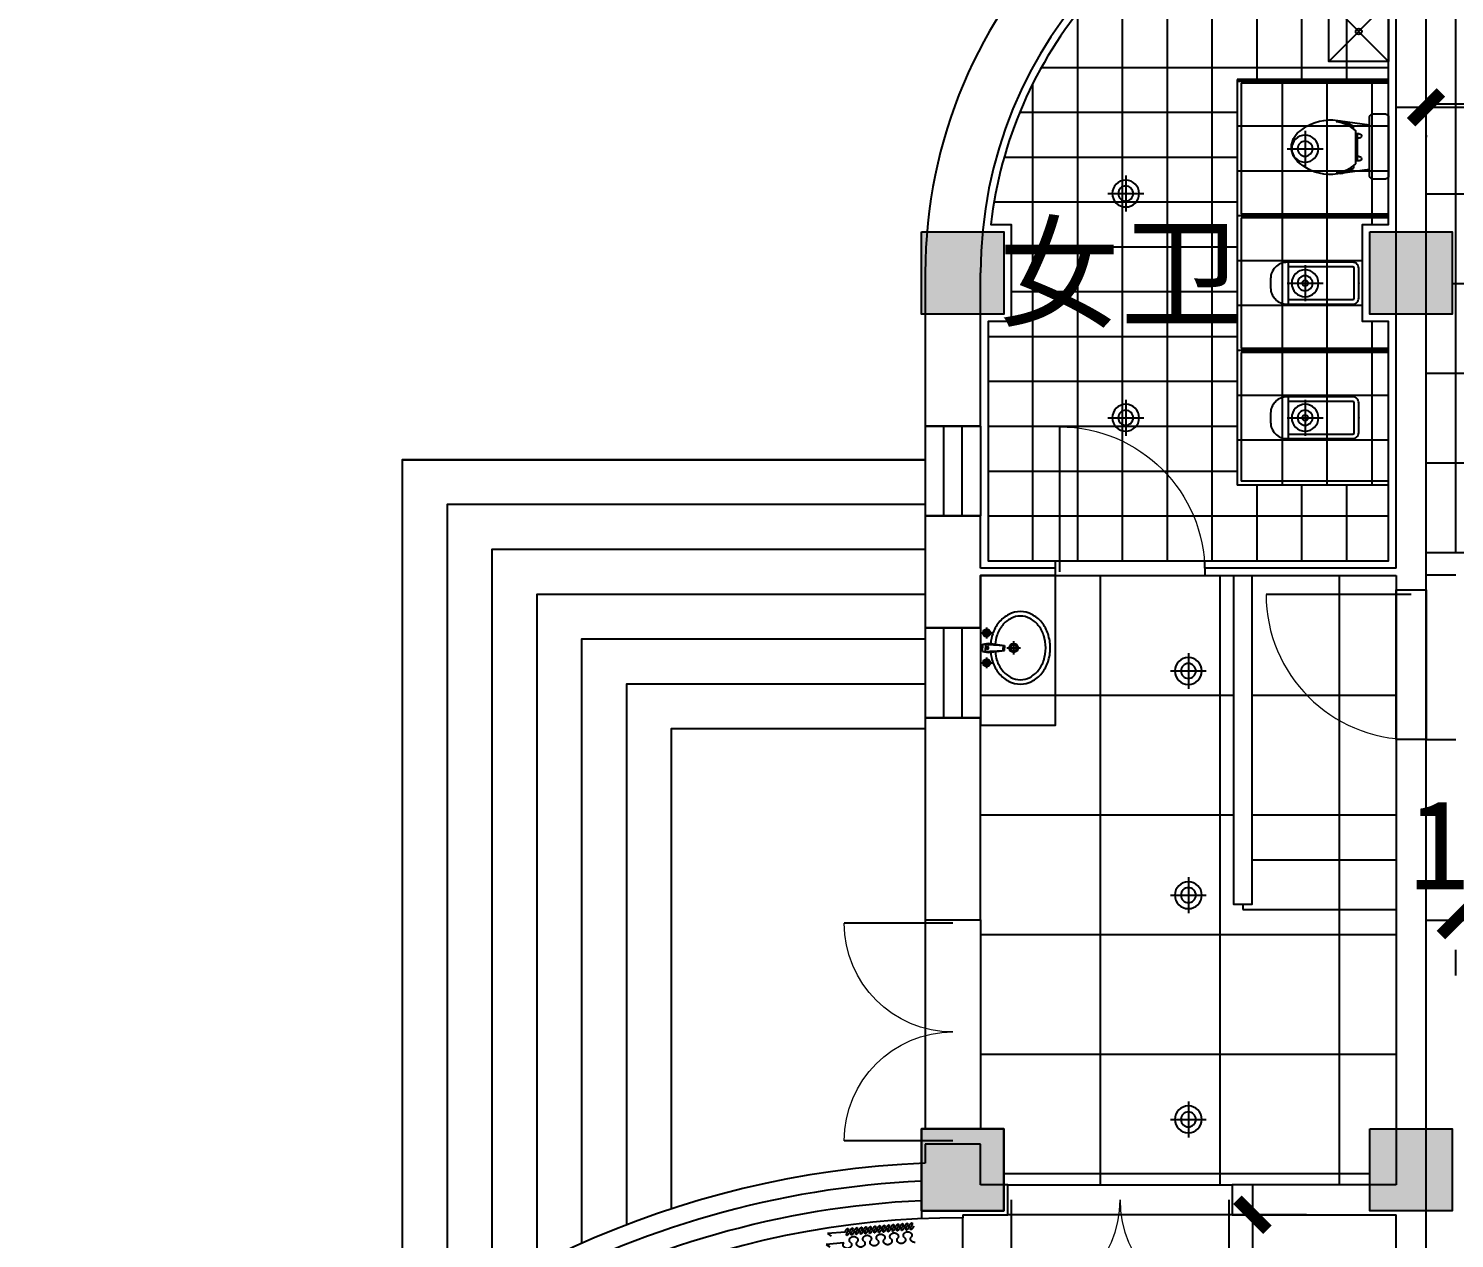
# Model space of a CAD drawing. Header units: millimetres. Extents: x -150677 to 588340, y -254013 to 149700.
# Drawn here: x 40702 to 50242, y 38270 to 46364 of the extents above; entities that cross this region are included whole.
import ezdxf

# ---------------------------------------------------------------- set-up
doc = ezdxf.new("R2010")
doc.units = ezdxf.units.MM
doc.header["$LTSCALE"] = 10
doc.header["$MEASUREMENT"] = 0
doc.linetypes.add('ACAD_ISO03W100', pattern=[30, 12, -18])
doc.linetypes.add('DASH', pattern=[0.35, 0.25, -0.1])
for name, color, linetype in [('1-Ba原始建筑墙体', 2, 'Continuous'), ('1-Bb新建墙体', 7, 'Continuous'), ('1-Bc新建半隔断墙体', 132, 'Continuous'), ('2-Ba顶面轮廓', 4, 'Continuous'), ('2-Ca墙面装饰', 8, 'Continuous'), ('2-Da地拼', 4, 'Continuous'), ('3-Ad洁具', 5, 'Continuous'), ('4-Aa顶面灯具', 1, 'Continuous'), ('5-Aa原始建筑淡显填充', 251, 'Continuous'), ('6-Ab柱体', 6, 'Continuous'), ('6-Ac楼梯', 122, 'Continuous'), ('6-Ba门', 136, 'Continuous'), ('6-Bb窗', 5, 'Continuous'), ('8-Ca平面文字', 3, 'Continuous'), ('CEI_LIGHT', 30, 'Continuous'), ('CS_【成品家私】', 3, 'Continuous'), ('DIM【标注】', 1, 'Continuous'), ('家具', 4, 'Continuous'), ('细线', 8, 'Continuous')]:
    doc.layers.add(name, color=color, linetype=linetype)
doc.styles.add('HZHT', font='')
doc.styles.get("Standard").update_dxf_attribs({"font": ''})
doc.styles.get('HZHT').set_extended_font_data('SimSun')
doc.styles.get('Standard').set_extended_font_data('SimSun')
doc.dimstyles.new('DIMN200', dxfattribs={"dimscale": 2, "dimtxt": 300, "dimasz": 100, "dimexe": 100, "dimexo": 300, "dimgap": 100, "dimtad": 1, "dimdec": 0, "dimtxsty": 'Standard', "dimblk": 'ARCHTICK', "dimcen": 2.5, "dimdle": 100, "dimclrd": 8, "dimclre": 8, "dimclrt": 96, "dimadec": 0, "dimazin": 0, "dimtfac": 1, "dimtdec": 0, "dimtmove": 0, "dimatfit": 3, "dimldrblk": 'DOT', "dimfxl": 100, "dimarcsym": 0})

# ---------------------------------------------------------------- blocks, each defined once
blk = doc.blocks.new('$DorLib2D$00000004')
for p, q in [((-0.485, 0), (-0.485, 0.485)), ((0.485, 0), (0.485, 0.485))]:
    blk.add_line(p, q)
at = {"lineweight": 13}
for centre, start, end in [((-0.485, 0), 0, 90), ((0.485, 0), 90, 180)]:
    blk.add_arc(centre, 0.485, start, end, dxfattribs=at)
blk = doc.blocks.new('$DorLib2D$00000003')
blk.add_line((0.47, 0), (0.47, 0.97))
at = {"lineweight": 13}
blk.add_arc((0.47, 0), 0.97, 90, 180, dxfattribs=at)
blk = doc.blocks.new('$lvtry$00000200')
at = {"color": 0}
for p, q in [((-109.8, -40, 0), (-109.8, -469.7, 0)), ((99.8, -30, 0), (-99.8, -30, 0)), ((109.8, -469.7, 0), (109.8, -40, 0))]:
    blk.add_line(p, q, dxfattribs=at)
at = {"color": 0, "elevation": 0}
blk.add_lwpolyline([(99.8, 0), (-99.8, 0, 0.414214), (-139.8, -40), (-139.8, -479.7, 0.414214), (-29.8, -589.7), (29.8, -589.7, 0.414214), (139.8, -479.7), (139.8, -40, 0.414214)], format="xyb", close=True, dxfattribs=at)
blk.add_lwpolyline([(139.8, -469.7), (-139.8, -469.7)], dxfattribs=at)
at = {"color": 0}
blk.add_circle((0, -358.6, 0), 20, dxfattribs=at)
for centre, start, end in [((-99.8, -40, 0), 90, 180), ((99.8, -40, 0), 0, 90)]:
    blk.add_arc(centre, 10, start, end, dxfattribs=at)
for p in [(0, 0), (0, -358.6, 0)]:
    blk.add_point(p, dxfattribs=at)
blk = doc.blocks.new('$WINLIB2D$00000001')
at = {"color": 0}
for points in [[(-0.5, 0.5), (-0.5, -0.5)], [(-0.5, 0.5), (0.5, 0.5)], [(0.5, -0.5), (0.5, 0.5)], [(0.5, 0.167), (-0.5, 0.167)], [(0.5, -0.167), (-0.5, -0.167)], [(-0.5, -0.5), (0.5, -0.5)]]:
    blk.add_lwpolyline(points, dxfattribs=at)
blk = doc.blocks.new('*U1090')
at = {"linetype": 'DASH', "ltscale": 50}
for points in [[(-181.4, 0, 0.240088), (-157, 12.4), (-156.7, 12.5, 0.362592), (-158.5, 37.8, -0.362592), (-160.4, 63.1), (-160, 63.2, -0.51132), (-111.2, 63.1, -0.36675), (-113.2, 37.8, 0.36675), (-115.1, 12.5, 0.241576), (-90.7, 0, 0.241576)], [(-90.7, 0, 0.240088), (-66.4, 12.4), (-66, 12.5, 0.362592), (-67.8, 37.8, -0.362592), (-69.7, 63.1), (-69.3, 63.2, -0.51132), (-20.5, 63.1, -0.36675), (-22.5, 37.8, 0.36675), (-24.4, 12.5, 0.241576), (0, 0, 0.241576)], [(0, 0, 0.240088), (24.3, 12.4), (24.7, 12.5, 0.362592), (22.9, 37.8, -0.362592), (21, 63.1), (21.4, 63.2, -0.51132), (70.2, 63.1, -0.36675), (68.2, 37.8, 0.36675), (66.3, 12.5, 0.241576), (90.7, 0, 0.241576)], [(90.7, 0, 0.240088), (115, 12.4), (115.4, 12.5, 0.362592), (113.6, 37.8, -0.362592), (111.7, 63.1), (112.1, 63.2, -0.51132), (160.9, 63.1, -0.36675), (158.9, 37.8, 0.36675), (156.9, 12.5, 0.51132), (205.7, 12.4), (206.1, 12.5, 0.362592), (204.2, 37.8, -0.362592), (202.4, 63.1), (202.8, 63.2, -0.51132), (251.5, 63.1, -0.36675), (249.6, 37.8), (249.1, 37.2, 0.36675), (247.1, 11.9, 0.51132), (295.9, 11.8), (296.2, 11.9, 0.381374), (293.5, 38.1), (411.9, 38.1), (389.4, 19.4)]]:
    blk.add_lwpolyline(points, format="xyb", dxfattribs=at)
blk = doc.blocks.new('*U1092')
at = {"layer": 'CEI_LIGHT', "color": 252}
for points in [[(0, 120), (0, -120)], [(-120, 0), (120, 0)]]:
    blk.add_lwpolyline(points, dxfattribs=at)
at = {"layer": 'CEI_LIGHT'}
for radius in [90, 50]:
    blk.add_circle((0, 0), radius, dxfattribs=at)
blk = doc.blocks.new('_ArchTick')
at = {"color": 0, "linetype": 'ByBlock', "const_width": 0.4}
blk.add_lwpolyline([(-0.5, -0.5), (0.5, 0.5)], dxfattribs=at)
blk = doc.blocks.new('*D1123')
at = {"layer": 'Defpoints', "color": 0, "transparency": 16777216}
for p in [(49851.9, 38429.3), (48890.5, 27004.3), (49851.9, 27004.3)]:
    blk.add_point(p, dxfattribs=at)
at = {"layer": 'DIM【标注】', "color": 8, "lineweight": -2, "transparency": 16777216}
for p, q in [((48890.5, 38629.3), (48890.5, 26804.3)), ((49251.9, 38429.3), (48690.5, 38429.3)), ((49251.9, 27004.3), (48690.5, 27004.3))]:
    blk.add_line(p, q, dxfattribs=at)
at = {"layer": 'DIM【标注】', "color": 8, "lineweight": -2, "transparency": 16777216, "xscale": 200, "yscale": 200, "zscale": 200}
for p, rotation in [((48890.5, 38429.3), 90), ((48890.5, 27004.3), 270)]:
    blk.add_blockref('_ArchTick', p, dxfattribs=dict(at, rotation=rotation))
at = {"layer": 'DIM【标注】', "color": 96, "transparency": 16777216, "insert": (48390.5, 32716.8), "char_height": 600, "attachment_point": 5, "rotation": 90}
blk.add_mtext('11425', dxfattribs=at)
blk = doc.blocks.new('_DOT')
at = {"color": 0, "linetype": 'ByBlock'}
blk.add_line((-0.35, 0), (-1, 0), dxfattribs=at)
at = {"color": 0, "linetype": 'ByBlock', "const_width": 0.35}
blk.add_lwpolyline([(-0.175, 0, 1), (0.175, 0, 1)], format="xyb", close=True, dxfattribs=at)
blk = doc.blocks.new('*D1125')
at = {"layer": 'Defpoints', "color": 0, "transparency": 16777216}
for p in [(50251.9, 40629.7), (51251.9, 40629.7), (51251.9, 40400.5)]:
    blk.add_point(p, dxfattribs=at)
at = {"layer": 'DIM【标注】', "color": 8, "lineweight": -2, "transparency": 16777216}
for p, q in [((50051.9, 40400.5), (51451.9, 40400.5)), ((50251.9, 40029.7), (50251.9, 40200.5)), ((51251.9, 40029.7), (51251.9, 40200.5))]:
    blk.add_line(p, q, dxfattribs=at)
at = {"layer": 'DIM【标注】', "color": 8, "lineweight": -2, "transparency": 16777216, "xscale": 200, "yscale": 200, "zscale": 200, "rotation": 180}
blk.add_blockref('_ArchTick', (50251.9, 40400.5), dxfattribs=at)
at = {"layer": 'DIM【标注】', "color": 8, "lineweight": -2, "transparency": 16777216, "xscale": 200, "yscale": 200, "zscale": 200}
blk.add_blockref('_ArchTick', (51251.9, 40400.5), dxfattribs=at)
at = {"layer": 'DIM【标注】', "color": 96, "transparency": 16777216, "insert": (50751.9, 40900.5), "char_height": 600, "attachment_point": 5}
blk.add_mtext('1000', dxfattribs=at)
blk = doc.blocks.new('*D1127')
at = {"layer": 'Defpoints', "color": 0, "transparency": 16777216}
for p in [(50051.9, 46250.8), (56001.9, 46250.8), (50051.9, 45836.8)]:
    blk.add_point(p, dxfattribs=at)
at = {"layer": 'DIM【标注】', "color": 8, "lineweight": -2, "transparency": 16777216}
for p, q in [((56201.9, 45836.8), (49851.9, 45836.8)), ((50051.9, 45650.8), (50051.9, 45636.8)), ((56001.9, 45650.8), (56001.9, 45636.8))]:
    blk.add_line(p, q, dxfattribs=at)
at = {"layer": 'DIM【标注】', "color": 8, "lineweight": -2, "transparency": 16777216, "xscale": 200, "yscale": 200, "zscale": 200}
for p, rotation in [((50051.9, 45836.8), 179.9999999999989), ((56001.9, 45836.8), 359.9999999999989)]:
    blk.add_blockref('_ArchTick', p, dxfattribs=dict(at, rotation=rotation))
at = {"layer": 'DIM【标注】', "color": 96, "transparency": 16777216, "insert": (53026.9, 46336.8), "char_height": 600, "attachment_point": 5}
blk.add_mtext('5950', dxfattribs=at)
blk = doc.blocks.new('MK-DJ-0281')
at = {"layer": '家具'}
for p, q in [((26361.3, 2467.6), (26354.9, 2428.7)), ((26354.9, 2428.7), (26369.6, 2321)), ((26361.3, 2467.6), (26386.3, 2467.6)), ((26411.3, 2467.6), (26386.3, 2467.6)), ((26417.8, 2428.7), (26403, 2321)), ((26411.3, 2467.6), (26417.8, 2428.7)), ((26369.6, 2321), (26386.3, 2321)), ((26403, 2321), (26386.3, 2321))]:
    blk.add_line(p, q, dxfattribs=at)
for centre, radius in [((26286.3, 2441.2), 25), ((26486.3, 2441.2), 25), ((26386.3, 2260.2), 30)]:
    blk.add_circle(centre, radius, dxfattribs=at)
for centre, radius, start, end in [((26370.8, 2166.5), 246.3, 108.30742, 128.61688), ((26386.3, 2119.6), 295.7, 95.70735, 108.30742), ((26386.3, 2119.6), 295.7, 71.69258, 84.29265), ((26401.8, 2166.5), 246.3, 51.38312, 71.69258), ((26310.4, 2215.2), 166.9, 152.59042, 180), ((26347, 2196.2), 208.2, 128.61688, 152.59042), ((26425.6, 2196.2), 208.2, 27.40958, 51.38312), ((26462.2, 2215.2), 166.9, 0, 27.40958), ((26310.4, 2215.2), 166.9, 180, 207.40958), ((26462.2, 2215.2), 166.9, 332.59042, 0), ((26347, 2234.2), 208.2, 207.40958, 231.38312), ((26425.6, 2234.2), 208.2, 308.61688, 332.59042), ((26370.8, 2264), 246.3, 231.38312, 251.69258), ((26386.3, 2310.9), 295.7, 251.69258, 270), ((26386.3, 2310.9), 295.7, 270, 288.30742), ((26401.8, 2264), 246.3, 288.30742, 308.61688)]:
    blk.add_arc(centre, radius, start, end, dxfattribs=at)
at = {"layer": '细线'}
for p, q in [((26322.8, 2441.2), (26249.8, 2441.2)), ((26286.3, 2477.8), (26286.3, 2404.7)), ((26361.3, 2467.6), (26369.6, 2321)), ((26362.4, 2447.9), (26386.3, 2447.9)), ((26410.2, 2447.9), (26386.3, 2447.9)), ((26411.3, 2467.6), (26403, 2321)), ((26522.8, 2441.2), (26449.8, 2441.2)), ((26486.3, 2477.8), (26486.3, 2404.7)), ((26369.1, 2331.1), (26386.3, 2331.1)), ((26403.5, 2331.1), (26386.3, 2331.1)), ((26386.3, 2305.3), (26386.3, 2215.2)), ((26431.4, 2260.2), (26341.3, 2260.2))]:
    blk.add_line(p, q, dxfattribs=at)
for centre, radius in [((26286.3, 2441.2), 15), ((26486.3, 2441.2), 15), ((26386.3, 2260.2), 20)]:
    blk.add_circle(centre, radius, dxfattribs=at)
for centre, radius, start, end in [((26385.1, 2434.4), 7.19, 80.52523, 279.47477), ((26387.5, 2434.4), 7.19, 260.52523, 99.47477), ((26347, 2196.2), 178.2, 128.61688, 152.59042), ((26370.8, 2166.5), 216.3, 108.30742, 128.61688), ((26386.3, 2119.6), 265.7, 95.47138, 108.30742), ((26386.3, 2119.6), 265.7, 71.69258, 84.52862), ((26401.8, 2166.5), 216.3, 51.38312, 71.69258), ((26425.6, 2196.2), 178.2, 27.40958, 51.38312), ((26310.4, 2215.2), 136.9, 152.59042, 180), ((26310.4, 2215.2), 136.9, 180, 207.40958), ((26462.2, 2215.2), 136.9, 0, 27.40958), ((26462.2, 2215.2), 136.9, 332.59042, 0), ((26347, 2234.2), 178.2, 207.40958, 231.38312), ((26425.6, 2234.2), 178.2, 308.61688, 332.59042), ((26370.8, 2264), 216.3, 231.38312, 251.69258), ((26386.3, 2310.9), 265.7, 251.69258, 270), ((26386.3, 2310.9), 265.7, 270, 288.30742), ((26401.8, 2264), 216.3, 288.30742, 308.61688)]:
    blk.add_arc(centre, radius, start, end, dxfattribs=at)
blk = doc.blocks.new('海龙工具_马桶(小)')
blk.add_line((-154.9, 127.5), (143.7, 127.5))
blk.add_lwpolyline([(-111.4, 596.9, -0.502132), (100.2, 596.9, -0.186806), (177.4, 372.5), (143.7, 127.5), (193.5, 127.5, -0.414214), (218.5, 102.5), (218.5, 25, -0.414214), (193.5, 0), (-193.5, 0, -0.414214), (-218.5, 25), (-218.5, 102.5, -0.414214), (-193.5, 127.5), (-154.9, 127.5), (-188.6, 372.5, -0.186806), (-111.4, 596.9, 0.186806)], format="xyb")
at = {"color": 8}
for points in [[(-181.6, 321.3, 0.087453), (-144.2, 234.6)], [(-177.1, 350.2, 0.14623), (-115.6, 219.5)], [(-115.6, 219.5), (104.4, 219.5, 0.14623), (165.9, 350.2)], [(116.9, 234.6), (133, 234.6, 0.087453), (170.3, 321.3)]]:
    blk.add_lwpolyline(points, format="xyb", dxfattribs=at)
for points in [[(-128.1, 234.6), (-144.2, 234.6)], [(-96.6, 197.5), (-96.6, 219.5)], [(81.5, 219.5), (81.5, 209.5), (-92.7, 209.5), (-92.7, 219.5)], [(-77.4, 209.5), (-77.4, 219.5)], [(-66.6, 197.5), (-66.6, 209.5)], [(-62, 209.5), (-62, 219.5)], [(50.8, 209.5), (50.8, 219.5)], [(55.4, 197.5), (55.4, 209.5)], [(66.1, 209.5), (66.1, 219.5)], [(85.4, 197.5), (85.4, 219.5)]]:
    blk.add_lwpolyline(points, dxfattribs=at)
at = {"color": 8, "extrusion": (0, 0, -1)}
for centre, major_axis, ratio, start_param, end_param in [((-81.6, 197.5), (10.6, 10.6), 1, 0.785398, 3.926991), ((70.4, 197.5), (-10.6, 10.6), 0.999999, 2.356193, 5.497787)]:
    blk.add_ellipse(centre, major_axis=major_axis, ratio=ratio, start_param=start_param, end_param=end_param, dxfattribs=at)
blk = doc.blocks.new('*U1698')
blk.add_blockref('海龙工具_马桶(小)', (0, 0))

msp = doc.modelspace()

# ---------------------------------------------------------------- hatches: boundary and pattern name
at = {"layer": '2-Da地拼'}
h = msp.add_hatch(dxfattribs=at)
h.set_pattern_fill('_USER', color=8, scale=600, style=0, double=1, pattern_type=0)
h.set_pattern_definition([(0, (51451.86, 42859.16), (0, 600), []), (90, (51451.86, 42859.16), (-600, 4e-14), [])])
h.paths.add_polyline_path([(56001.9, 47429.3), (56001.9, 43809.3), (54451.9, 43809.3), (54451.9, 41219.3), (52951.9, 41219.3), (52951.9, 38629.3), (51451.9, 38629.3), (51451.9, 42859.2), (50051.9, 42859.2), (50051.9, 44454.3), (50226.9, 44454.3), (50226.9, 45004.3), (50051.9, 45004.3), (50051.9, 47429.3), (50226.9, 47429.3), (50226.9, 47609.3), (52676.9, 47609.3), (52676.9, 47429.3), (53226.9, 47429.3), (53226.9, 47609.3), (55676.9, 47609.3), (55676.9, 47429.3)])
at = {"layer": '5-Aa原始建筑淡显填充'}
for points in [[(46676.9, 45004.3), (47226.9, 45004.3), (47226.9, 44454.3), (46676.9, 44454.3)], [(49676.9, 45004.3), (50226.9, 45004.3), (50226.9, 44454.3), (49676.9, 44454.3)], [(47226.9, 39004.3), (47226.9, 38454.3), (46676.9, 38454.3), (46676.9, 39004.3)], [(46676.9, 38454.3), (47226.9, 38454.3), (47226.9, 39004.3), (46676.9, 39004.3)], [(49676.9, 39004.3), (50226.9, 39004.3), (50226.9, 38454.3), (49676.9, 38454.3)]]:
    msp.add_hatch(color=251, dxfattribs=at).paths.add_polyline_path(points)

# ---------------------------------------------------------------- linework, layer by layer
at = {"layer": '1-Ba原始建筑墙体'}
for p, q in [((49851.9, 42754.3), (49851.9, 47607.6)), ((50051.9, 42779.3), (50051.9, 47609.3)), ((46701.9, 44729.3), (46701.9, 43704.3)), ((47071.9, 43704.3), (47071.9, 44729.3)), ((46701.9, 43704.3), (47071.9, 43704.3)), ((47071.9, 43104.3), (46701.9, 43104.3)), ((46701.9, 43104.3), (46701.9, 42729.3)), ((47071.9, 42754.3), (47071.9, 43104.3)), ((47571.9, 42754.3), (47071.9, 42754.3)), ((47571.9, 42704.3), (47571.9, 42754.3)), ((49851.9, 42754.3), (48571.9, 42754.3)), ((48571.9, 42754.3), (48571.9, 42704.3)), ((50051.9, 42609.2), (50051.9, 42779.3)), ((46701.9, 42729.3), (46701.9, 42354.3)), ((47071.9, 42354.3), (47071.9, 42704.3)), ((47071.9, 42704.3), (47571.9, 42704.3)), ((48571.9, 42704.3), (49851.9, 42704.3)), ((49851.9, 42704.3), (49851.9, 42609.2)), ((49851.9, 42609.2), (50051.9, 42609.2)), ((46701.9, 42354.3), (47071.9, 42354.3)), ((47071.9, 41754.3), (46701.9, 41754.3)), ((46701.9, 41754.3), (46701.9, 40401.8)), ((47071.9, 40401.8), (47071.9, 41754.3)), ((50051.9, 41609.2), (49851.9, 41609.2)), ((49851.9, 41609.2), (49851.9, 38629.3)), ((50051.9, 38529.3), (50051.9, 41609.2)), ((46701.9, 40401.8), (47071.9, 40401.8)), ((47071.9, 38901.8), (46701.9, 38901.8)), ((46701.9, 38901.8), (46701.9, 38774.3)), ((47071.9, 38629.3), (47071.9, 38901.8)), ((47254.9, 38629.3), (47071.9, 38629.3)), ((47254.9, 38429.3), (47254.9, 38629.3)), ((49851.9, 38629.3), (48754.9, 38629.3)), ((48754.9, 38629.3), (48754.9, 38429.3)), ((50051.9, 26529.3), (50051.9, 38529.3)), ((46951.9, 38429.3), (46951.9, 38409.3)), ((46951.9, 38429.3), (47254.9, 38429.3)), ((48754.9, 38429.3), (49851.9, 38429.3)), ((49851.9, 26629.3), (49851.9, 38429.3))]:
    msp.add_line(p, q, dxfattribs=at)
for centre, radius, start, end in [((49951.9, 44729.3), 3250, 90, 180), ((49951.9, 44729.3), 2880, 91.98984, 180), ((46951.9, 32529.3), 6250, 92.29244, 267.70756), ((46951.9, 32529.3), 5880, 90, 270)]:
    msp.add_arc(centre, radius, start, end, dxfattribs=at)
at = {"layer": '1-Bb新建墙体'}
for p, q in [((50051.9, 42859.2), (50251.9, 42859.2)), ((50051.9, 42709.2), (50251.9, 42709.2))]:
    msp.add_line(p, q, dxfattribs=at)
at = {"layer": '1-Bc新建半隔断墙体'}
for p, q in [((49801.9, 46023), (48789.4, 46023)), ((48789.4, 46023), (48789.4, 45110.5)), ((49801.9, 45998), (48814.4, 45998)), ((48814.4, 45998), (48814.4, 45123)), ((49851.9, 45998), (49851.9, 46023)), ((48789.4, 45110.5), (48789.4, 44210.5)), ((49801.9, 45123), (48814.4, 45123)), ((49801.9, 45098), (48814.4, 45098)), ((48814.4, 45098), (48814.4, 44223)), ((49851.9, 45098), (49851.9, 45123)), ((48789.4, 44210.5), (48789.4, 43334.4)), ((49801.9, 44223), (48814.4, 44223)), ((49801.9, 44198), (48814.4, 44198)), ((48814.4, 44198), (48814.4, 43335.5)), ((49851.9, 44198), (49851.9, 44223)), ((48789.4, 43334.4), (48789.4, 43310.5)), ((49801.9, 43335.5), (48814.4, 43335.5)), ((49851.9, 43310.5), (49851.9, 43335.5)), ((48814.4, 43310.5), (48789.4, 43310.5)), ((49801.9, 43310.5), (48814.4, 43310.5)), ((48814.4, 43310.5), (48814.4, 43310.5))]:
    msp.add_line(p, q, dxfattribs=at)
at = {"layer": '2-Ba顶面轮廓'}
for p, q in [((47571.9, 42804.3), (48571.9, 42804.3)), ((47571.9, 42704.3), (48571.9, 42704.3)), ((49851.9, 42609.2), (49851.9, 41609.2)), ((50051.9, 41609.2), (50051.9, 42609.2)), ((46701.9, 40401.8), (46701.9, 39004.3)), ((47071.9, 40401.8), (47071.9, 39004.3)), ((47254.9, 38629.3), (48754.9, 38629.3)), ((46951.9, 38159.3), (46951.9, 38409.3)), ((48754.9, 38429.3), (47254.9, 38429.3))]:
    msp.add_line(p, q, dxfattribs=at)
at = {"layer": '2-Ca墙面装饰'}
for p, q in [((47571.9, 42754.3), (47571.9, 42804.3)), ((48571.9, 42754.3), (48571.9, 42804.3)), ((50051.9, 41609.2), (50251.9, 41609.2))]:
    msp.add_line(p, q, dxfattribs=at)
msp.add_lwpolyline([(48571.9, 42804.3), (49801.9, 42804.3), (49801.9, 44404.3), (49626.9, 44404.3), (49626.9, 45054.3), (49801.9, 45054.3), (49801.9, 47379.3), (49626.9, 47379.3), (49626.9, 47540.6, 0.189973), (47796.1, 46562.7, 0.148493), (47140.6, 45054.3), (47276.9, 45054.3), (47276.9, 44404.3), (47121.9, 44404.3), (47121.9, 42804.3), (47571.9, 42804.3)], format="xyb", dxfattribs=at)
at = {"layer": '2-Da地拼', "color": 8}
for p, q in [((49521.9, 46023), (49521.9, 47526.5)), ((49221.9, 46023), (49221.9, 47463.6)), ((48921.9, 46023), (48921.9, 47365.2)), ((48621.9, 42804.3), (48621.9, 47227.3)), ((48321.9, 42804.3), (48321.9, 47042.8)), ((48021.9, 42804.3), (48021.9, 46799.1)), ((47721.9, 42804.3), (47721.9, 46471.7)), ((47478.3, 46104.3), (49801.9, 46104.3)), ((47421.9, 42804.3), (47421.9, 45997.4)), ((49801.9, 46010.5), (48789.4, 46010.5)), ((49089.4, 46023), (49089.4, 43310.5)), ((49389.4, 46023), (49389.4, 43310.5)), ((49689.4, 46023), (49689.4, 45054.3)), ((47334, 45804.3), (48789.4, 45804.3)), ((49801.9, 45710.5), (48789.4, 45710.5)), ((47230, 45504.3), (48789.4, 45504.3)), ((49801.9, 45410.5), (48789.4, 45410.5)), ((47162, 45204.3), (48789.4, 45204.3)), ((49801.9, 45110.5), (48789.4, 45110.5)), ((47276.9, 44904.3), (48789.4, 44904.3)), ((49626.9, 44810.5), (48789.4, 44810.5)), ((47276.9, 44604.3), (48789.4, 44604.3)), ((49626.9, 44510.5), (48789.4, 44510.5)), ((49689.4, 44404.3), (49689.4, 43310.5)), ((47121.9, 44304.3), (48789.4, 44304.3)), ((49801.9, 44210.5), (48789.4, 44210.5)), ((47121.9, 44004.3), (48789.4, 44004.3)), ((49801.9, 43910.5), (48789.4, 43910.5)), ((47121.9, 43704.3), (48789.4, 43704.3)), ((49801.9, 43610.5), (48789.4, 43610.5)), ((47121.9, 43404.3), (48789.4, 43404.3)), ((48921.9, 42804.3), (48921.9, 43310.5)), ((49221.9, 42804.3), (49221.9, 43310.5)), ((49521.9, 42804.3), (49521.9, 43310.5)), ((47121.9, 43104.3), (49801.9, 43104.3)), ((47871.9, 42704.3), (47871.9, 38629.3)), ((48671.9, 42704.3), (48671.9, 38629.3)), ((49471.9, 42704.3), (49471.9, 38629.3)), ((47071.9, 41904.3), (48766.9, 41904.3)), ((48886.9, 41904.3), (49851.9, 41904.3)), ((47071.9, 41104.3), (48766.9, 41104.3)), ((47071.9, 40304.3), (49851.9, 40304.3)), ((47071.9, 39504.3), (49851.9, 39504.3)), ((47226.9, 38704.3), (49676.9, 38704.3))]:
    msp.add_line(p, q, dxfattribs=at)
at = {"layer": '2-Da地拼'}
for p, q in [((47571.9, 42804.3), (48571.9, 42804.3)), ((47571.9, 42704.3), (48571.9, 42704.3)), ((49851.9, 41609.2), (49851.9, 42609.2)), ((50051.9, 42609.2), (50051.9, 41609.2)), ((46701.9, 40401.8), (46701.9, 39004.3)), ((47071.9, 40401.8), (47071.9, 39004.3)), ((47254.9, 38629.3), (48754.9, 38629.3)), ((48754.9, 38429.3), (47254.9, 38429.3))]:
    msp.add_line(p, q, dxfattribs=at)
at = {"layer": '3-Ad洁具', "color": 8}
for p, q in [((49801.9, 46544.2), (49401.9, 46144.2)), ((49801.9, 46144.2), (49401.9, 46544.2))]:
    msp.add_line(p, q, dxfattribs=at)
at = {"layer": '3-Ad洁具'}
for points in [[(49401.9, 46544.2), (49801.9, 46544.2), (49801.9, 46144.2), (49401.9, 46144.2)], [(47071.9, 41704.3), (47571.9, 41704.3), (47571.9, 42704.3), (47071.9, 42704.3)]]:
    msp.add_lwpolyline(points, close=True, dxfattribs=at)
at = {"layer": '3-Ad洁具', "color": 8}
msp.add_circle((49601.9, 46344.2), 20, dxfattribs=at)
at = {"layer": '6-Ab柱体'}
for points in [[(46676.9, 45004.3), (47226.9, 45004.3), (47226.9, 44454.3), (46676.9, 44454.3)], [(49676.9, 45004.3), (50226.9, 45004.3), (50226.9, 44454.3), (49676.9, 44454.3)], [(46676.9, 38454.3), (47226.9, 38454.3), (47226.9, 39004.3), (46676.9, 39004.3)], [(47226.9, 39004.3), (47226.9, 38454.3), (46676.9, 38454.3), (46676.9, 39004.3)], [(49676.9, 39004.3), (50226.9, 39004.3), (50226.9, 38454.3), (49676.9, 38454.3)]]:
    msp.add_lwpolyline(points, close=True, dxfattribs=at)
at = {"layer": '6-Ac楼梯'}
for points in [[(43201.9, 43479.3), (46701.9, 43479.3)], [(46701.9, 43479.3), (43201.9, 43479.3), (43201.9, 37529.3)], [(46701.9, 43179.3), (43501.9, 43179.3), (43501.9, 37740.9)], [(46701.9, 42879.3), (43801.9, 42879.3), (43801.9, 37927.5)], [(48886.9, 42704.3), (48886.9, 40504.3), (48766.9, 40504.3), (48766.9, 40629.3), (48766.9, 42704.3)], [(46701.9, 42579.3), (44101.9, 42579.3), (44101.9, 38091.7)], [(46701.9, 42279.3), (44401.9, 42279.3), (44401.9, 38235.5)], [(46701.9, 41979.3), (44701.9, 41979.3), (44701.9, 38360.3)], [(46701.9, 41679.3), (45001.9, 41679.3), (45001.9, 38467.3)], [(48886.9, 41104.3), (49851.9, 41104.3)], [(48886.9, 40804.3), (49851.9, 40804.3)], [(48826.9, 40504.3), (48826.9, 40471.5)], [(48826.9, 40471.5), (49851.9, 40471.5)]]:
    msp.add_lwpolyline(points, dxfattribs=at)
at = {"layer": '6-Bb窗'}
msp.add_line((46676.9, 38773.3), (46676.9, 38402.9), dxfattribs=at)
for radius, start, end in [(6130, 92.57123, 145.80698), (6000, 92.62698, 145.71597)]:
    msp.add_arc((46951.9, 32529.3), radius, start, end, dxfattribs=at)
at = {"layer": 'CS_【成品家私】', "color": 8, "linetype": 'ACAD_ISO03W100', "ltscale": 0.25, "extrusion": (0, 0, -1)}
msp.add_lwpolyline([(-46165.1, 38313.1, 0.009265), (-46166.7, 38316.6, 0.026268), (-46171.8, 38326.2, 0.036067), (-46176.3, 38332.7, 0.075589), (-46181.7, 38337.5, 0.260612), (-46183.9, 38337.7, 0.260612), (-46185.2, 38335.9, 0.075589), (-46184.9, 38328.7, 0.036067), (-46182.9, 38321, 0.016417), (-46180.5, 38314.7, -0.017582), (-46177.9, 38307.9, -0.036067), (-46175.9, 38300.2, -0.075589), (-46175.6, 38293, -0.260612), (-46176.9, 38291.2, -0.260612), (-46179.1, 38291.3, -0.075589), (-46184.5, 38296.2, -0.036067), (-46189, 38302.7, -0.026268), (-46194.1, 38312.3, -0.02638), (-46195.7, 38315.8, 0.009225), (-46197.3, 38319.3, 0.026268), (-46202.4, 38328.9, 0.036067), (-46206.9, 38335.4, 0.075589), (-46212.3, 38340.2, 0.260612), (-46214.5, 38340.4, 0.260612), (-46215.8, 38338.6, 0.075589), (-46215.5, 38331.4, 0.036067), (-46213.5, 38323.7, 0.017582), (-46210.9, 38316.9, -0.016417), (-46208.5, 38310.5, -0.036067), (-46206.5, 38302.9, -0.075589), (-46206.2, 38295.7, -0.260612), (-46207.5, 38293.9, -0.260612), (-46209.7, 38294, -0.075589), (-46215.1, 38298.9, -0.036067), (-46219.6, 38305.4, -0.026268), (-46224.7, 38315, -0.02638), (-46226.3, 38318.5, 0.009225), (-46227.8, 38322, 0.026268), (-46233, 38331.6, 0.036067), (-46237.5, 38338.1, 0.075589), (-46242.9, 38342.9, 0.260612), (-46245.1, 38343.1, 0.260612), (-46246.4, 38341.3, 0.075589), (-46246.1, 38334.1, 0.036067), (-46244.1, 38326.4, 0.017582), (-46241.5, 38319.6, -0.016417), (-46239.1, 38313.2, -0.036067), (-46237, 38305.6, -0.075589), (-46236.8, 38298.4, -0.260612), (-46238.1, 38296.6, -0.260612), (-46240.3, 38296.7, -0.075589), (-46245.7, 38301.6, -0.036067), (-46250.2, 38308, -0.026268), (-46255.3, 38317.6, -0.02638), (-46256.9, 38321.2, 0.009225), (-46258.4, 38324.7, 0.026268), (-46263.5, 38334.3, 0.036067), (-46268.1, 38340.8, 0.075589), (-46273.5, 38345.6, 0.260612), (-46275.7, 38345.8, 0.260612), (-46277, 38344, 0.075589), (-46276.7, 38336.7, 0.036067), (-46274.7, 38329.1, 0.017582), (-46272.1, 38322.3, -0.016417), (-46269.7, 38315.9, -0.036067), (-46267.6, 38308.3, -0.075589), (-46267.4, 38301, -0.260612), (-46268.7, 38299.2, -0.260612), (-46270.9, 38299.4, -0.075589), (-46276.2, 38304.2, -0.036067), (-46280.8, 38310.7, -0.026268), (-46285.9, 38320.3, -0.02638), (-46287.5, 38323.9, 0.009225), (-46289, 38327.4, 0.026268), (-46294.1, 38337, 0.036067), (-46298.7, 38343.4, 0.075589), (-46304.1, 38348.3, 0.260612), (-46306.3, 38348.4, 0.260612), (-46307.6, 38346.6, 0.075589), (-46307.3, 38339.4, 0.036067), (-46305.3, 38331.8, 0.016417), (-46302.9, 38325.4, -0.017582), (-46300.3, 38318.6, -0.036067), (-46298.2, 38310.9, -0.075589), (-46298, 38303.7, -0.260612), (-46299.3, 38301.9, -0.260612), (-46301.5, 38302.1, -0.075589), (-46306.8, 38306.9, -0.036067), (-46311.4, 38313.4, -0.026268), (-46316.5, 38323, -0.02638), (-46318.1, 38326.5, 0.009225), (-46319.6, 38330, 0.026268), (-46324.7, 38339.6, 0.036067), (-46329.3, 38346.1, 0.075589), (-46334.6, 38351, 0.260612), (-46336.9, 38351.1, 0.260612), (-46338.2, 38349.3, 0.075589), (-46337.9, 38342.1, 0.036067), (-46335.9, 38334.5, 0.017582), (-46333.3, 38327.7, -0.016417), (-46330.8, 38321.3, -0.036067), (-46328.8, 38313.6, -0.075589), (-46328.6, 38306.4, -0.260612), (-46329.9, 38304.6, -0.260612), (-46332.1, 38304.8, -0.075589), (-46337.4, 38309.6, -0.036067), (-46342, 38316.1, -0.026268), (-46347.1, 38325.7, -0.02638), (-46348.7, 38329.2, 0.009225), (-46350.2, 38332.7, 0.026268), (-46355.3, 38342.3, 0.036067), (-46359.9, 38348.8, 0.075589), (-46365.2, 38353.7, 0.260612), (-46367.4, 38353.8, 0.260612), (-46368.8, 38352, 0.075589), (-46368.5, 38344.8, 0.036067), (-46366.5, 38337.1, 0.017582), (-46363.9, 38330.3, -0.016417), (-46361.4, 38324, -0.036067), (-46359.4, 38316.3, -0.075589), (-46359.1, 38309.1, -0.260612), (-46360.4, 38307.3, -0.260612), (-46362.7, 38307.5, -0.075589), (-46368, 38312.3, -0.036067), (-46372.6, 38318.8, -0.026268), (-46377.7, 38328.4, -0.02638), (-46379.3, 38331.9, 0.009225), (-46380.8, 38335.4, 0.026268), (-46385.9, 38345, 0.036067), (-46390.5, 38351.5, 0.075589), (-46395.8, 38356.3, 0.260612), (-46398, 38356.5, 0.260612), (-46399.3, 38354.7, 0.075589), (-46399.1, 38347.5, 0.036067), (-46397.1, 38339.8, 0.016417), (-46394.6, 38333.5, -0.017582), (-46392, 38326.7, -0.036067), (-46390, 38319, -0.075589), (-46389.7, 38311.8, -0.260612), (-46391, 38310, -0.260612), (-46393.3, 38310.2, -0.075589), (-46398.6, 38315, -0.036067), (-46403.2, 38321.5, -0.026268), (-46408.3, 38331.1, -0.02638), (-46409.8, 38334.6, 0.009225), (-46411.4, 38338.1, 0.026268), (-46416.5, 38347.7, 0.036067), (-46421.1, 38354.2, 0.075589), (-46426.4, 38359, 0.260612), (-46428.6, 38359.2, 0.260612), (-46429.9, 38357.4, 0.075589), (-46429.7, 38350.2, 0.036067), (-46427.6, 38342.5, 0.016417), (-46425.2, 38336.2, -0.017582), (-46422.6, 38329.4, -0.036067), (-46420.6, 38321.7, -0.075589), (-46420.3, 38314.5, -0.260612), (-46421.6, 38312.7, -0.260612), (-46423.8, 38312.8, -0.075589), (-46429.2, 38317.7, -0.036067), (-46433.8, 38324.2, -0.026268), (-46438.9, 38333.8, -0.02638), (-46440.4, 38337.3, 0.009225), (-46442, 38340.8, 0.026268), (-46447.1, 38350.4, 0.036067), (-46451.6, 38356.9, 0.075589), (-46457, 38361.7, 0.260612), (-46459.2, 38361.9, 0.260612), (-46460.5, 38360.1, 0.075589), (-46460.3, 38352.9, 0.036067), (-46458.2, 38345.2, 0.017582), (-46455.6, 38338.4, -0.016417), (-46453.2, 38332, -0.036067), (-46451.2, 38324.4, -0.075589), (-46450.9, 38317.2, -0.260612), (-46452.2, 38315.4, -0.260612), (-46454.4, 38315.5, -0.075589), (-46459.8, 38320.4, -0.036067), (-46464.4, 38326.9, -0.026268), (-46469.5, 38336.5, -0.02638), (-46471, 38340, 0.009225), (-46472.6, 38343.5, 0.026268), (-46477.7, 38353.1, 0.036067), (-46482.2, 38359.6, 0.075589), (-46487.6, 38364.4, 0.260612), (-46489.8, 38364.6, 0.260612), (-46491.1, 38362.8, 0.075589), (-46490.9, 38355.6, 0.036067), (-46488.8, 38347.9, 0.016417), (-46486.4, 38341.5, -0.017582), (-46483.8, 38334.7, -0.036067), (-46481.8, 38327.1, -0.075589), (-46481.5, 38319.9, -0.260612), (-46482.8, 38318.1, -0.260612), (-46485, 38318.2, -0.075589), (-46490.4, 38323.1, -0.036067), (-46494.9, 38329.5, -0.026268), (-46500.1, 38339.1, -0.02638), (-46501.6, 38342.7, 0.009225), (-46503.2, 38346.2, 0.026268), (-46508.3, 38355.8, 0.036067), (-46512.8, 38362.3, 0.075589), (-46518.2, 38367.1, 0.260612), (-46520.4, 38367.3, 0.260612), (-46521.7, 38365.5, 0.075589), (-46521.4, 38358.2, 0.036067), (-46519.4, 38350.6, 0.017582), (-46516.8, 38343.8, -0.016417), (-46514.4, 38337.4, -0.036067), (-46512.4, 38329.8, -0.075589), (-46512.1, 38322.5, -0.260612), (-46513.4, 38320.7, -0.260612), (-46515.6, 38320.9, -0.075589), (-46521, 38325.7, -0.036067), (-46525.5, 38332.2, -0.026268), (-46530.6, 38341.8, -0.02638), (-46532.2, 38345.4, 0.009225), (-46533.8, 38348.9, 0.026268), (-46538.9, 38358.5, 0.036067), (-46543.4, 38364.9, 0.075589), (-46548.8, 38369.8, 0.260612), (-46551, 38369.9, 0.260612), (-46552.3, 38368.1, 0.075589), (-46552, 38360.9, 0.036067), (-46550, 38353.3, 0.016417), (-46547.6, 38346.9, -0.017582), (-46545, 38340.1, -0.036067), (-46543, 38332.4, -0.075589), (-46542.7, 38325.2, -0.260612), (-46544, 38323.4, -0.260612), (-46546.2, 38323.6, -0.075589), (-46551.6, 38328.4, -0.036067), (-46556.1, 38334.9, -0.026268), (-46561.2, 38344.5, -0.02638), (-46562.8, 38348, 0.009225), (-46564.3, 38351.5, 0.026268), (-46569.5, 38361.1, 0.036067), (-46574, 38367.6, 0.075589), (-46579.4, 38372.5, 0.260612), (-46581.6, 38372.6, 0.260612), (-46582.9, 38370.8, 0.075589), (-46582.6, 38363.6, 0.036067), (-46580.6, 38356, 0.016417), (-46578.2, 38349.6, -0.017582), (-46575.6, 38342.8, -0.036067), (-46573.5, 38335.1, -0.075589), (-46573.3, 38327.9, -0.260612), (-46574.6, 38326.1, -0.260612), (-46576.8, 38326.3, -0.075589), (-46582.2, 38331.1, -0.036067), (-46586.7, 38337.6, -0.026268), (-46591.8, 38347.2, -0.02638), (-46593.4, 38350.7, 0.009225), (-46594.9, 38354.2, 0.026268), (-46600, 38363.8, 0.036067), (-46604.6, 38370.3, 0.075589), (-46610, 38375.2, 0.260612), (-46612.2, 38375.3, 0.260612), (-46613.5, 38373.5, 0.075589), (-46613.2, 38366.3, 0.036067), (-46611.2, 38358.6, 0.016417), (-46608.8, 38352.3, -0.017582), (-46606.2, 38345.5, -0.036067), (-46604.1, 38337.8, -0.075589), (-46603.9, 38330.6, -0.260612), (-46605.2, 38328.8, -0.260612), (-46607.4, 38329, -0.075589), (-46612.7, 38333.8, -0.036067), (-46617.3, 38340.3, -0.026268), (-46622.4, 38349.9, -0.026268), (-46624, 38353.4)], format="xyb", dxfattribs=at)
at = {"layer": 'CS_【成品家私】', "color": 8, "linetype": 'DASH', "ltscale": 50}
msp.add_lwpolyline([(46165.1, 38313.1), (46047.1, 38302.7), (46071.2, 38286)], dxfattribs=at)

# ---------------------------------------------------------------- block references
at = {"layer": '3-Ad洁具'}
for name, p, rotation in [('*U1698', (49801.9, 45575.3), 90), ('$lvtry$00000200', (49601.9, 44660.5, 6000), 270), ('$lvtry$00000200', (49601.9, 43760.5, 6000), 270), ('MK-DJ-0281', (49553.1, 15835), 90)]:
    msp.add_blockref(name, p, dxfattribs=dict(at, rotation=rotation))
at = {"layer": '4-Aa顶面灯具', "ltscale": 0.25, "xscale": -1, "rotation": 90}
for p in [(49243.2, 45560.5, 6000), (48043.2, 45260.5, 6000), (49243.2, 44660.5, 6000), (48043.2, 43760.5, 6000), (49243.2, 43760.5, 6000), (48461.9, 42066.8), (48461.9, 40566.8), (48461.9, 39066.8)]:
    msp.add_blockref('*U1092', p, dxfattribs=at)
at = {"layer": '6-Ba门'}
for name, p, xscale, yscale, zscale in [('$DorLib2D$00000003', (48071.9, 42729.3), -1000, 1000, -1000), ('$DorLib2D$00000004', (48004.9, 38529.3), -1500, -1500, -1500)]:
    msp.add_blockref(name, p, dxfattribs=dict(at, xscale=xscale, yscale=yscale, zscale=zscale))
for name, p, xscale, yscale, zscale, rotation in [('$DorLib2D$00000003', (49951.9, 42109.2), 1000, 1000, 1000, 90), ('$DorLib2D$00000004', (46886.9, 39651.8), -1500, 1500, -1500, 89.9999999999996)]:
    msp.add_blockref(name, p, dxfattribs=dict(at, xscale=xscale, yscale=yscale, zscale=zscale, rotation=rotation))
at = {"layer": '6-Bb窗', "xscale": -600, "yscale": -370, "zscale": -600}
for p, rotation in [((46886.9, 43404.3), 89.9999999999996), ((46886.9, 42054.3), 90.0000000000012)]:
    msp.add_blockref('$WINLIB2D$00000001', p, dxfattribs=dict(at, rotation=rotation))
at = {"layer": 'CS_【成品家私】', "ltscale": 50, "xscale": -1, "rotation": 5.020115752042384}
msp.add_blockref('*U1090', (46452.9, 38228.5), dxfattribs=at)

# ---------------------------------------------------------------- texts
at = {"layer": '8-Ca平面文字', "style": 'HZHT'}
msp.add_text('女卫', height=600, dxfattribs=at).set_placement((47188.9, 44427.5))

# ---------------------------------------------------------------- dimensions: what is measured, and where the dimension line sits
at = {"layer": 'DIM【标注】'}
for p1, p2, distance, picture, middle in [((56001.9, 46250.8), (50051.9, 46250.8), 414, '*D1127', (53026.9, 46336.8)), ((49851.9, 38429.3), (49851.9, 27004.3), -961.4, '*D1123', (48390.5, 32716.8))]:
    dim = msp.add_aligned_dim(p1=p1, p2=p2, distance=distance, dimstyle='DIMN200', dxfattribs=at)
    dim.commit()
    dim.dimension.update_dxf_attribs({"geometry": picture, "text_midpoint": middle})
dim = msp.add_linear_dim(base=(51251.9, 40400.5), p1=(50251.9, 40629.7), p2=(51251.9, 40629.7), angle=0, dimstyle='DIMN200', dxfattribs=at)
dim.commit()
dim.dimension.update_dxf_attribs({"geometry": '*D1125', "text_midpoint": (50751.9, 40400.5), "dimtype": 129})

doc.saveas('drawing.dxf')
